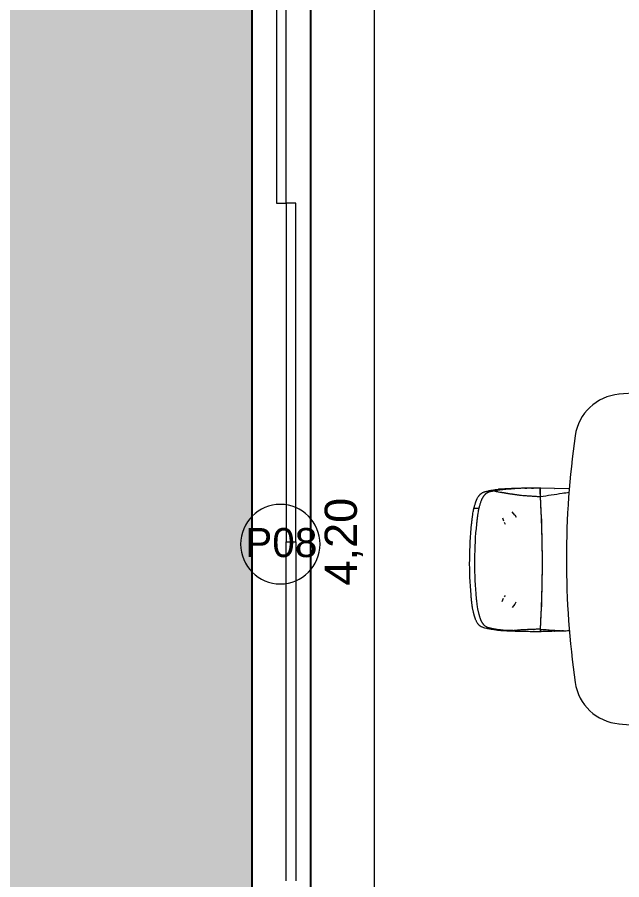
# Model space of a CAD drawing. Header units: millimetres. Extents: x -168557 to 193771, y -108373 to 197278.
# Drawn here: x 174054 to 175927, y -11937 to -9264 of the extents above; entities that cross this region are included whole.
import ezdxf

# ---------------------------------------------------------------- set-up
doc = ezdxf.new("R2010")
doc.units = ezdxf.units.MM
for name, color, linetype, lineweight in [('A-ANNO-DIMS', 211, 'Continuous', 9), ('A-ANNO-DIMS-50', 211, 'Continuous', 9), ('A-DOOR', 31, 'Continuous', 9), ('A-DOOR-IDEN', 31, 'Continuous', 9), ('A-FLOR-PATT', 8, 'Continuous', 25), ('A-WALL', 113, 'Continuous', 9), ('I-FURN', 30, 'Continuous', 9)]:
    doc.layers.add(name, color=color, linetype=linetype, lineweight=lineweight)
doc.styles.add('@Arial Unicode MS_1', font='', dxfattribs={"height": 100})
doc.styles.add('Arial', font='arial.ttf', dxfattribs={"height": 90})
doc.styles.get('@Arial Unicode MS_1').set_extended_font_data('@Arial Unicode MS')
doc.dimstyles.new('CRT_-__Metros_-_Linha_de_chamada_3_5_mm_3', dxfattribs={"dimscale": 304.8, "dimtxt": 100.584485, "dimasz": 0.328084, "dimexe": 0.164042, "dimexo": 0.0625, "dimgap": 0.082021, "dimtad": 1, "dimlfac": 0.001, "dimrnd": 0.01, "dimzin": 0, "dimdsep": 46, "dimtxsty": '@Arial Unicode MS_1', "dimblk1": 'OBLIQUE', "dimblk2": 'OBLIQUE', "dimsah": 1, "dimcen": 0.09, "dimdle": 0.164042, "dimazin": 0, "dimtfac": 1, "dimtdec": 4, "dimtix": 1, "dimtmove": 0, "dimatfit": 3, "dimfxl": 0.984252, "dimfxlon": 1, "dimtvp": 1, "dimtolj": 1, "dimtzin": 0, "dimarcsym": 2})

# ---------------------------------------------------------------- blocks, each defined once
blk = doc.blocks.new('Blks_Mob_Bartoli Design_Mesa de Jantar_Mellow - Light - Dining Table - 6p-3289874-TERREO')
at = {"layer": 'I-FURN', "color": 254}
for centre, radius, start, end in [((0, -10500), 11050, 85.15446, 94.84554), ((-920.7, 361), 150, 94.8455, 171.8515), ((920.7, 361), 150, 8.1485, 85.1545), ((1600.8, 0), 2697.2, 171.8515, 188.1485), ((-1600.8, 0), 2697.2, 351.8515, 8.1485), ((-920.7, -361), 150, 188.1485, 265.1545), ((920.7, -361), 150, 274.8455, 351.8515), ((0, 10500), 11050, 265.15446, 274.84554)]:
    blk.add_arc(centre, radius, start, end, dxfattribs=at)
blk = doc.blocks.new('Blks_Mob_Cadeira Bop - Branco-V6-TERREO')
at = {"layer": 'I-FURN', "color": 254}
for p, q in [((-220.7, 35.5), (-220.6, 36.6)), ((-208.4, -8.5), (-221.4, -9)), ((-195.6, -7.8), (-208.4, -8.5)), ((-220.2, -89.1), (-219.2, -89.1)), ((-220.2, -89.1), (-219.9, -89.1)), ((-219.9, -89.1), (-219.6, -89.1)), ((-219.9, -97.8), (-219.9, -89.1)), ((-138.2, -87.3), (-148.5, -95.2)), ((-130.2, -82.1), (-137.2, -86.2)), ((137.3, -86.3), (131.2, -82.7)), ((138.2, -87.3), (148.8, -95.5)), ((219.9, -92.9), (219.9, -118.8)), ((220.5, -104.8), (220.4, -108.2)), ((-129, -125.9), (-119.8, -121.9)), ((-115.8, -120.1), (-110.2, -116.8)), ((111.2, -117.4), (115.5, -119.8)), ((129.3, -126), (119.8, -121.9)), ((-159.7, -213.8), (-159.7, -198.7))]:
    blk.add_line(p, q, dxfattribs=at)
at = {"layer": 'I-FURN', "color": 254, "flags": 128}
for points in [[(-218.9, 80), (-220.7, 35.5), (-221.4, -9)], [(222.3, -8.2), (221.8, 27.8), (220.6, 63.7)], [(220.6, 63.7), (220.8, 57.9), (221.6, 35.7)], [(221.6, 35.7), (222.1, 14.9), (222.3, -5.9)], [(-221.4, -6.8), (-221.4, -7.9), (-221.4, -9)], [(215.6, -7.8), (149, -4.4), (80.1, -2.3), (10, -1.6), (-60.1, -2.3), (-129, -4.4), (-195.6, -7.8)], [(222.3, -8.2), (219, -8), (215.6, -7.8)], [(222.3, -8.2), (222.3, -7.1), (222.3, -5.9)]]:
    blk.add_lwpolyline(points, dxfattribs=at)
at = {"layer": 'I-FURN', "color": 254}
for centre, radius, start, end in [((1758.9, -20), 1980.3, 182.0003, 182.2518), ((-1757.9, -20), 1980.3, 357.14, 357.9372), ((160, -43.8), 77.4, 320.6834, 321.1092), ((-158.3, 182.4), 467.8, 324.0203, 324.1918)]:
    blk.add_arc(centre, radius, start, end, dxfattribs=at)
for centre, major_axis, start_param, end_param in [((10, -82.1), (534.1, 0), 1.175716, 1.965877), ((-250.7, 12.1), (143.4, 0), 4.917863, 5.106786), ((270.7, 12.1), (143.4, 0), 4.317992, 4.3433), ((270.7, 12.1), (143.4, 0), 4.343329, 4.368666)]:
    blk.add_ellipse(centre, major_axis=major_axis, ratio=0.150716, start_param=start_param, end_param=end_param, dxfattribs=at)
for points in [[(-218.8, 81.7), (-218.9, 81.1), (-218.9, 80.6), (-218.9, 80)], [(219.9, 80), (219.8, 80.6), (219.8, 81.3), (219.8, 81.9)], [(215.6, -7.8), (216.6, 4.1), (218.5, 27.9), (220, 51.8), (220.6, 63.7)], [(220.6, 63.7), (220.5, 66.5), (220.3, 71.9), (220, 77.3), (219.9, 80)], [(221.6, 35.1), (221.6, 35.3), (221.6, 35.5), (221.6, 35.7)], [(-221.4, -35.8), (-221.4, -33.8), (-221.4, -31.8), (-221.4, -29.8)], [(222.2, -49.4), (222.2, -49.7), (222.2, -50), (222.1, -50.3)], [(222.4, -27.5), (222.4, -28.1), (222.4, -28.6), (222.4, -29.1)], [(-220.2, -89.2), (-220.2, -88.7), (-220.3, -88.2), (-220.3, -87.6)], [(-219.9, -97.8), (-219.6, -104.7), (-219, -118.4), (-218.3, -131.7), (-217.9, -138.3)], [(-218.9, -119.7), (-219, -119.2), (-219, -118.8), (-219, -118.4)], [(218.7, -141.3), (218.9, -137.6), (219.3, -130.1), (219.7, -122.6), (219.9, -118.8)], [(-214.8, -160.4), (-215.4, -157), (-216.5, -149.9), (-217.5, -142.3), (-217.9, -138.3)], [(-213, -148.9), (-213, -149.1), (-213.1, -149.3), (-213.1, -149.5)], [(-159.7, -198.7), (-159.3, -198.9), (-157.6, -199.4), (-152, -200.5), (-143.9, -201.9), (-133.8, -203.4), (-122.2, -204.8), (-114, -205.7), (-109.8, -206.2)], [(109.2, -207.9), (112.9, -207.6), (120.3, -206.9), (130.8, -205.8), (140.2, -204.6), (148.2, -203.5), (154.3, -202.5), (156.9, -202), (157.7, -201.8)], [(-109.8, -221.2), (-114, -220.8), (-122.2, -219.9), (-133.8, -218.4), (-143.9, -217), (-152, -215.6), (-157.6, -214.5), (-159.3, -214), (-159.7, -213.8)], [(109.2, -222.9), (72.8, -226.1), (-0.4, -228.9), (-73.4, -224.9), (-109.8, -221.2)], [(157.7, -216.8), (156.9, -217), (154.3, -217.5), (148.2, -218.5), (140.2, -219.7), (130.8, -220.8), (120.3, -221.9), (112.9, -222.6), (109.2, -222.9)]]:
    blk.add_open_spline(points, degree=3, dxfattribs=at)
for points, knots in [([(-195.6, -7.8), (-199, 14.7), (-203.4, 44.3), (-207.9, 74), (-209, 81.2)], [0, 0, 0, 0, 0.5, 0.6597241, 0.6597241, 0.6597241, 0.6597241]), ([(-221.4, -9), (-221.4, -13.5), (-221.5, -22.3), (-221.4, -33.5), (-221.3, -42.6), (-221.2, -49.5), (-221.1, -56.4), (-220.9, -65.4), (-220.7, -76.4), (-220.4, -84.9), (-220.2, -89.1)], [-1, -1, -1, -1, -0.833333, -0.666667, -0.583333, -0.5, -0.416667, -0.333333, -0.166667, 0, 0, 0, 0]), ([(-212.8, -152), (-212.4, -149.8), (-211.7, -146.2), (-210.8, -141.2), (-209.8, -136.2), (-209, -131.5), (-208.4, -127.1), (-208, -124.8), (-207.7, -122.6), (-207.2, -119.7), (-206.7, -117.1), (-206.3, -114.6), (-206, -113.2), (-205.7, -112.1), (-205.5, -110.9), (-205.3, -109.3), (-204.9, -107.1), (-204.4, -104), (-204, -100.5), (-203.5, -96.8), (-203.1, -93.2), (-202.5, -89.2), (-201.8, -84.6), (-201.1, -80.1), (-200.4, -75.4), (-199.7, -70), (-199.2, -64.3), (-198.7, -58.9), (-198.3, -54.4), (-198, -49.5), (-197.6, -42.6), (-197, -33.4), (-196.2, -21.3), (-195.8, -12.5), (-195.6, -7.8)], [0, 0, 0, 0, 0.08, 0.12, 0.16, 0.24, 0.26, 0.28, 0.3, 0.32, 0.36, 0.38, 0.4, 0.41, 0.42, 0.44, 0.46, 0.48, 0.52, 0.54, 0.56, 0.6, 0.64, 0.68, 0.72, 0.76, 0.8, 0.82, 0.84, 0.86, 0.88, 0.92, 0.96, 1, 1, 1, 1]), ([(215.6, -7.8), (215.7, -12.3), (216, -20.8), (216.5, -32.6), (216.9, -43.4), (217.2, -51.5), (217.5, -57.6), (217.8, -63), (218.1, -68.7), (218.7, -76.1), (219.3, -81.9), (219.8, -87.7), (220.1, -90.8), (220.3, -92.4)], [-1, -1, -1, -1, -0.909091, -0.818182, -0.727273, -0.636364, -0.590909, -0.545455, -0.454545, -0.363636, -0.181818, -0.090909, 0, 0, 0, 0]), ([(221.1, -91.3), (221.2, -88.2), (221.4, -83.5), (221.6, -76.9), (221.7, -71.8), (221.8, -66.6), (222, -61.1), (222.1, -55.7), (222.2, -48.5), (222.3, -39.7), (222.4, -25.6), (222.4, -15.2), (222.3, -8.2)], [-1, -1, -1, -1, -0.875, -0.8125, -0.75, -0.6875, -0.625, -0.5625, -0.5, -0.375, -0.25, 0, 0, 0, 0]), ([(-221.1, -56.3), (-221.1, -55.2), (-221.2, -52.9), (-221.2, -50.7), (-221.2, -49.5)], [-0.35645287, -0.35645287, -0.35645287, -0.35645287, -0.33333333, -0.3077523, -0.3077523, -0.3077523, -0.3077523]), ([(-219.2, -89.1), (-219.1, -92.4), (-218.8, -98.7), (-218.4, -106.2), (-218, -111.9), (-217.6, -116), (-217.2, -120.1), (-216.8, -124), (-216.4, -127.9), (-215.8, -132.8), (-214.7, -141.2), (-213.6, -147.9), (-212.8, -152)], [-1, -1, -1, -1, -0.875, -0.75, -0.6875, -0.625, -0.5625, -0.5, -0.4375, -0.375, -0.25, 0, 0, 0, 0]), ([(157.7, -201.8), (159.1, -201.4), (161.8, -200.8), (165.7, -199.7), (169, -198.8), (171.6, -198.1), (173.5, -197.6), (175.4, -197), (177.9, -196.2), (180.4, -195.5), (182.6, -194.7), (184.1, -194.2), (185.7, -193.7), (187.2, -193), (188.8, -192.3), (190.4, -191.5), (192, -190.6), (193.6, -189.7), (195.2, -188.7), (196.8, -187.7), (198.1, -186.8), (199.1, -186), (199.9, -185.4), (200.6, -184.8), (201.6, -184), (202.8, -183), (204, -181.9), (205, -180.7), (205.9, -179.4), (207, -177.4), (208.2, -174.8), (209.5, -171.7), (210.6, -168.1), (211.7, -163.9), (212.8, -159.1), (213.8, -153.9), (214.8, -148.5), (215.7, -142.7), (216.5, -136.4), (217.3, -129.9), (218, -123.1), (218.6, -116), (219.3, -106.1), (219.7, -98.3), (219.9, -92.9)], [-1, -1, -1, -1, -0.954545, -0.909091, -0.863636, -0.840909, -0.818182, -0.795455, -0.772727, -0.727273, -0.704545, -0.681818, -0.659091, -0.636364, -0.613636, -0.590909, -0.568182, -0.545455, -0.522727, -0.5, -0.477273, -0.465909, -0.454545, -0.443182, -0.431818, -0.409091, -0.386364, -0.375, -0.363636, -0.340909, -0.318182, -0.295455, -0.272727, -0.25, -0.227273, -0.204545, -0.181818, -0.159091, -0.136364, -0.113636, -0.090909, -0.068182, -0.045455, 0, 0, 0, 0]), ([(-212.8, -152), (-212, -156.2), (-210.7, -161.8), (-209.1, -167.1), (-208.2, -169.8), (-207.4, -171.7), (-206.7, -173.3), (-205.6, -175.2), (-204.3, -177), (-202.9, -178.4), (-201.7, -179.5), (-200.9, -180.3), (-200, -181.2), (-198.8, -182.3), (-197.2, -183.5), (-195.4, -184.7), (-193.5, -186), (-191.6, -187.1), (-189.8, -188.2), (-188, -189.2), (-186.1, -190.1), (-184.1, -191), (-181.4, -192), (-178, -193.1), (-173.6, -194.6), (-169.1, -196), (-164.4, -197.4), (-161.3, -198.3), (-159.7, -198.7)], [-1, -1, -1, -1, -0.928571, -0.892857, -0.875, -0.857143, -0.839286, -0.821429, -0.785714, -0.75, -0.732143, -0.714286, -0.696429, -0.678571, -0.642857, -0.607143, -0.571429, -0.535714, -0.5, -0.464286, -0.428571, -0.392857, -0.357143, -0.285714, -0.214286, -0.142857, -0.071429, 0, 0, 0, 0]), ([(218.7, -141.3), (218.2, -145.7), (217.1, -154.1), (215.3, -165.4), (213.2, -175.5), (211.4, -182.6), (209.8, -187.2), (208.6, -190.1), (207.5, -192.2), (206.6, -193.7), (205.9, -194.8), (205.2, -195.7), (204.3, -196.9), (203.1, -198.1), (201.6, -199.3), (200.1, -200.5), (198.6, -201.7), (196.5, -203.1), (193.9, -204.7), (190.7, -206.5), (187.4, -208.1), (184.8, -209.1), (182.6, -209.8), (181, -210.4), (179.3, -210.9), (177, -211.6), (174.6, -212.3), (172, -213.1), (169.9, -213.6), (167.8, -214.2), (165.8, -214.8), (163.8, -215.3), (161.1, -216), (159.1, -216.5), (157.7, -216.8)], [-1, -1, -1, -1, -0.95, -0.9, -0.85, -0.8, -0.775, -0.75, -0.725, -0.7125, -0.7, -0.6875, -0.675, -0.65, -0.625, -0.6, -0.575, -0.55, -0.5, -0.45, -0.4, -0.35, -0.325, -0.3, -0.275, -0.25, -0.2, -0.175, -0.15, -0.125, -0.1, -0.075, -0.05, 0, 0, 0, 0]), ([(-159.7, -213.8), (-161.2, -213.4), (-164.2, -212.6), (-168.6, -211.3), (-172.8, -210), (-176.2, -208.9), (-178.7, -208), (-180.6, -207.4), (-182.3, -206.8), (-184.1, -206.1), (-185.9, -205.3), (-188.3, -204.2), (-191.3, -202.6), (-194.2, -200.8), (-196.4, -199.2), (-198.1, -197.9), (-199.7, -196.6), (-201.4, -195.4), (-202.7, -194.2), (-203.8, -193), (-204.6, -192), (-205.3, -190.9), (-206.3, -189.4), (-207.5, -187.3), (-208.9, -184.4), (-210.2, -180.8), (-211.4, -176.6), (-213, -170.2), (-214.1, -164.6), (-214.8, -160.4)], [-1, -1, -1, -1, -0.9375, -0.875, -0.8125, -0.75, -0.71875, -0.6875, -0.65625, -0.625, -0.59375, -0.5625, -0.5, -0.4375, -0.40625, -0.375, -0.34375, -0.3125, -0.28125, -0.265625, -0.25, -0.234375, -0.21875, -0.1875, -0.15625, -0.125, -0.09375, -0.0625, 0, 0, 0, 0]), ([(-109.8, -206.2), (-73.4, -209.9), (-18.7, -212.9), (54.5, -211.8), (91, -209.5), (109.2, -207.9)], [-1, -1, -1, -1, -0.5, -0.25, 0, 0, 0, 0])]:
    blk.add_open_spline(points, degree=3, knots=knots, dxfattribs=at)
blk = doc.blocks.new('Porta correr 4 folhas - 420 x 210-3586394-TERREO')
at = {"layer": 'A-DOOR'}
for p, q in [((0, 45), (-1050, 45)), ((-1050, 45), (-1050, 15)), ((0, 15), (0, 45)), ((0, 45), (1050, 45)), ((0, 15), (0, 45)), ((-1050, 15), (-2100, 15)), ((-1050, 15), (0, 15)), ((-1050, -15), (-1050, 15)), ((1050, 15), (0, 15)), ((-2100, -15), (-1050, -15))]:
    blk.add_line(p, q, dxfattribs=at)
blk = doc.blocks.new('CRT_ANO_Tag de Portas - Tag 1_8mm-918015-TERREO')
at = {"layer": 'A-DOOR-IDEN'}
for start, end in [(360, 180), (180, 360)]:
    blk.add_arc((-0.061, -0.14), 2.462, start, end, dxfattribs=at)
blk = doc.blocks.new('DIMBLOCK223-TERREO')
at = {"layer": 'A-ANNO-DIMS-50', "lineweight": 18, "transparency": 16777216}
for p, q in [((175161.4, -8789.7), (175111.4, -8739.7)), ((175161.4, -8789.7), (175211.4, -8839.7)), ((175161.4, -12989.7), (175111.4, -12939.7)), ((175161.4, -12989.7), (175211.4, -13039.7))]:
    blk.add_line(p, q, dxfattribs=at)
at = {"layer": 'A-ANNO-DIMS-50', "transparency": 16777216}
for p, q in [((175014.4, -8789.7), (175211.4, -8789.7)), ((175161.4, -8789.7), (175014.4, -8789.7)), ((175161.4, -12989.7), (175161.4, -8789.7)), ((175014.4, -12989.7), (175211.4, -12989.7)), ((175161.4, -12989.7), (175014.4, -12989.7))]:
    blk.add_line(p, q, dxfattribs=at)
at = {"layer": 'A-ANNO-DIMS-50', "color": 0, "transparency": 16777216, "insert": (175006.6, -11024.9), "char_height": 100, "width": 324.675, "attachment_point": 1, "rotation": 90, "line_spacing_factor": 1.117605, "style": '@Arial Unicode MS_1'}
blk.add_mtext('4,20', dxfattribs=at)
blk = doc.blocks.new('_Oblique')
at = {"color": 0, "linetype": 'ByBlock', "lineweight": -2}
blk.add_line((-0.5, -0.5), (0.5, 0.5), dxfattribs=at)

msp = doc.modelspace()

# ---------------------------------------------------------------- hatches: boundary and pattern name
at = {"layer": 'A-FLOR-PATT', "lineweight": 9}
h = msp.add_hatch(dxfattribs=at)
h.set_pattern_fill('FP_6', color=9, style=0, pattern_type=2)
h.set_pattern_definition([(0, (182026.95, 0), (406.4, 101.6), [16.764, -288.036, 16.764, -288.036, -1625.6]), (0, (182026.95, 0), (406.4, 101.6), [-609.6, 16.764, -592.836, 16.764, -288.036, -711.2]), (0, (182026.95, 0), (406.4, 101.6), [-1524, 16.764, -186.436, 16.764, -491.236]), (120, (182179.35, 50.8), (-291.1882, 301.15272), [16.764, -288.036, 16.764, -288.036, -1625.6]), (120, (182179.35, 50.8), (-291.1882, 301.15272), [-609.6, 16.764, -592.836, 16.764, -288.036, -711.2]), (120, (182179.35, 50.8), (-291.1882, 301.15272), [-1524, 16.764, -186.436, 16.764, -491.236]), (240, (182230.15, 254), (-115.2118, -402.75272), [16.764, -288.036, 16.764, -288.036, -1625.6]), (240, (182230.15, 254), (-115.2118, -402.75272), [-609.6, 16.764, -592.836, 16.764, -288.036, -711.2]), (240, (182230.15, 254), (-115.2118, -402.75272), [-1524, 16.764, -186.436, 16.764, -491.236])])
h.paths.add_polyline_path([(174773.796, -5639.186), (174776.037, -5640.48), (174775.714, -5639.981), (174774.832, -5639.615)])
h.paths.add_polyline_path([(174772.332, -5635.651), (174773.001, -5638.151), (174773.001, -5637.268), (174772.502, -5636.062)])
h.paths.add_polyline_path([(170982.332, -19319.651), (174082.332, -19319.651), (174082.332, -17819.651), (174072.332, -17819.651), (174072.332, -17359.651), (174082.332, -17359.651), (174082.332, -17039.651), (174072.332, -17039.651), (174072.332, -16739.651), (174082.332, -16739.651), (174082.332, -16489.651), (174182.332, -16489.651), (174182.332, -16488.651), (174162.332, -16488.651), (174162.332, -16040.651), (174182.332, -16040.306), (174182.332, -16039.306), (174162.332, -16039.306), (174162.332, -15591.306), (174182.332, -15591.306), (174182.332, -15588.651), (174162.332, -15588.651), (174162.332, -15190.651), (174182.332, -15190.651), (174182.332, -15188.651), (174162.332, -15188.651), (174162.332, -14790.651), (174182.332, -14790.651), (174182.332, -14787.995), (174162.332, -14787.995), (174162.332, -14339.995), (174182.332, -14339.995), (174182.332, -14337.995), (174162.332, -14337.995), (174162.332, -13889.995), (174182.332, -13889.995), (174182.332, -13888.995), (174782.332, -13888.995), (174782.332, -13088.651), (174772.332, -13088.651), (174772.332, -12988.651), (174782.332, -12988.651), (174782.332, -8790.651), (174772.332, -8790.651), (174772.332, -8690.651), (174782.332, -8690.651), (174782.332, -8139.651), (174772.332, -8139.651), (174772.332, -5539.651), (174782.332, -5539.651), (174782.332, -5299.651), (175363.332, -5299.651), (175363.332, -5289.651), (175463.332, -5289.651), (175463.332, -5299.651), (178961.332, -5299.291), (178961.332, -5289.651), (179061.332, -5289.651), (179061.332, -5299.651), (179642.332, -5299.651), (179642.332, -3999.651), (179582.332, -3999.651), (179582.332, -5289.651), (179502.332, -5289.651), (179502.332, -3999.651), (179442.332, -3999.651), (179442.332, -3939.651), (174982.332, -3939.651), (174982.332, -3999.651), (174782.332, -3999.651), (174782.332, -3939.651), (170982.332, -3939.651), (170982.332, -3999.651), (170922.332, -3999.651), (170922.332, -7934.651), (170982.332, -7934.651), (170982.332, -8134.651), (170782.332, -8134.651), (170782.332, -11579.651), (170982.332, -11579.651), (170982.332, -11779.651), (170782.332, -11779.651), (170782.332, -15224.651), (170982.332, -15224.651), (170982.332, -15424.651), (170782.332, -15424.651), (170782.332, -19119.651), (170982.332, -19119.651)])
h.paths.add_polyline_path([(172688.18, -12639.651), (172072.469, -12639.651), (172065.307, -12579.899), (172062.677, -12550.623), (172061.307, -12519.514), (172061.556, -12494.655), (172062.876, -12474.035), (172071.203, -12386.721), (172071.513, -12366.861), (172070.046, -12297.499), (172070.827, -12270.424), (172073.243, -12241.428), (172077.412, -12214.298), (172083.437, -12186.75), (172095.477, -12141.569), (172107.339, -12096.311), (172112.879, -12069.376), (172116.391, -12045.28), (172118.492, -12023.202), (172120.292, -11992.069), (172121.349, -11949.9), (172121.084, -11900.849), (172119.191, -11819.598), (172115.198, -11653.255), (172114.48, -11570.799), (172115.331, -11497.502), (172117.691, -11352.01), (172116.589, -11315.523), (172114.885, -11290.148), (172113.045, -11271.091), (172109.756, -11245.91), (172105.662, -11221.69), (172100.82, -11198.484), (172095.283, -11176.335), (172085.85, -11144.054), (172067.969, -11084.788), (172056.564, -11041.426), (172045.449, -10993.786), (172035.436, -10945.504), (172027.094, -10899.598), (172017.01, -10838.107), (172000.274, -11024.17), (171985.906, -11195.388), (171982.693, -11242.241), (171980.126, -11296.47), (171978.681, -11352.339), (171977.818, -11431.814), (171977.461, -11584.193), (171977.957, -12022.534), (171979.669, -12070.776), (171982.331, -12112.014), (171986.759, -12161.794), (171996.557, -12261.867), (171997.927, -12292.114), (171998.141, -12341.091), (171997.703, -12423.813), (172000.484, -12559.033), (171999.995, -12586.024), (171999.246, -12608.428), (171997.838, -12639.651), (171628.026, -12639.651), (171624.156, -12567.036), (171623.473, -12539.177), (171623.33, -12508.153), (171624.486, -12416.828), (171626.443, -12274.518), (171626.517, -12185.753), (171625.407, -12106.52), (171622.518, -12010.611), (171618.152, -11898.429), (171613.098, -11802.975), (171603.944, -11642.226), (171602.389, -11581.055), (171599.327, -11379.554), (171598.53, -11239.25), (171599.069, -11151.376), (171599.591, -11144.37), (171600.717, -11138.587), (171605.919, -11122.228), (171608.703, -11102.102), (171609.334, -11090.636), (171609.619, -11062.452), (171612.135, -11024.218), (171614.005, -10996.646), (171615.466, -10954.854), (171616.734, -10909.351), (171620.798, -10833.252), (171619.882, -10800.667), (171617.743, -10738.811), (171617.869, -10688.101), (171619.681, -10571.253), (171621.152, -10256.23), (171622.581, -10115.218), (171621.942, -10048.098), (171620.07, -9968.77), (171616.914, -9873.225), (171610.908, -9721.3), (171607.38, -9639.651), (171997.312, -9639.651), (171999.086, -9647.061), (172001.321, -9669.191), (172006.537, -9761.909), (172007.959, -9793.075), (172009.781, -9813.916), (172014.778, -9854.925), (172017.395, -9873.225), (172023.339, -9854.925), (172030.905, -9827.044), (172036.455, -9798.572), (172042.66, -9754.099), (172049.598, -9705.692), (172060.066, -9639.651), (172947.422, -9639.651), (172945.983, -9665.317), (172942.726, -9708.351), (172929.149, -9879.497), (172924.563, -9950.639), (172921.127, -10022.332), (172919.075, -10087.175), (172918.705, -10135.065), (172919.684, -10212.625), (172921.193, -10340.912), (172923.43, -10637.59), (172924.942, -10709.504), (172924.424, -10739.535), (172920.149, -10831.462), (172920.812, -10849.252), (172922.58, -10861.812), (172929.726, -10890.525), (172931.734, -10904.552), (172932.647, -10924.227), (172933.147, -10950.192), (172934.41, -10976.922), (172937.269, -10997.541), (172944.075, -11029.569), (172946.105, -11048.327), (172947.032, -11071.397), (172948.845, -11093.081), (172952.951, -11108.937), (172959.088, -11118.791), (172968.974, -11130.86), (172971.538, -11135.998), (172973.149, -11142.643), (172973.807, -11145.167), (172980.711, -11056.942), (172983.6, -11006.321), (172985.483, -10951.358), (172986.656, -10873.221), (172987.176, -10745.982), (172987.021, -10278.237), (172986.032, -10232.48), (172984.029, -10191.115), (172980.235, -10142.426), (172971.463, -10054.678), (172968.294, -10020.551), (172966.736, -9987.187), (172966.522, -9938.21), (172966.96, -9855.488), (172964.179, -9720.269), (172964.19, -9712.266), (172965.668, -9665.317), (172966.825, -9639.651), (173336.637, -9639.651), (173340.508, -9712.266), (173341.256, -9743.794), (173341.333, -9771.149), (173340.177, -9862.474), (173338.22, -10004.784), (173338.147, -10093.548), (173339.256, -10172.782), (173342.145, -10268.69), (173346.512, -10380.872), (173351.565, -10476.327), (173360.719, -10637.076), (173362.274, -10698.247), (173365.337, -10899.748), (173366.133, -11040.051), (173365.594, -11127.925), (173365.072, -11134.932), (173363.946, -11140.714), (173358.744, -11157.073), (173355.96, -11177.199), (173355.329, -11188.665), (173355.044, -11216.849), (173352.524, -11255.132), (173350.658, -11282.655), (173349.197, -11324.447), (173347.929, -11369.95), (173343.865, -11446.049), (173344.781, -11478.635), (173346.92, -11540.491), (173346.794, -11591.2), (173344.982, -11708.049), (173343.511, -12023.071), (173342.082, -12164.083), (173342.721, -12231.204), (173344.191, -12296.061), (173346.668, -12375.814), (173353.755, -12558.002), (173357.283, -12639.651), (172967.351, -12639.651), (172965.577, -12632.24), (172963.342, -12610.111), (172958.126, -12517.392), (172956.704, -12486.226), (172954.079, -12458.206), (172949.761, -12423.463), (172940.237, -12357.413), (172930.743, -12296.061), (172928.351, -12231.204), (172925.681, -12101.977), (172923.906, -11959.988), (172923.33, -11912.3), (172917.628, -11975.23), (172911.775, -12050.17), (172908.027, -12111.07), (172905.788, -12172.144), (172905.27, -12210.904), (172905.27, -12236.142), (172906.202, -12286.006), (172908.272, -12336.379), (172911.588, -12415.222), (172912.127, -12458.206), (172911.305, -12504.233), (172908.577, -12553.43), (172905.702, -12579.899), (172900.956, -12608.428), (172893.667, -12639.651), (172890.607, -12639.651)])
h.paths.add_polyline_path([(170782.332, -7934.651), (170842.332, -7934.651), (170842.332, -3999.651), (170782.332, -3999.651), (170782.332, -6720.216)])
h.paths.add_polyline_path([(176461.406, -3859.651), (179442.332, -3859.651), (179442.332, -3799.651), (174982.332, -3799.651), (174982.332, -3859.651)])
h.paths.add_polyline_path([(173604.766, -3859.651), (174782.332, -3859.651), (174782.332, -3799.651), (170982.332, -3799.651), (170982.332, -3859.651)])

# ---------------------------------------------------------------- linework, layer by layer
at = {"layer": 'A-WALL', "lineweight": 25}
for p, q in [((174782.332, -12988.651), (174782.332, -8790.651)), ((174962.332, -8790.598), (174962.332, -12988.703))]:
    msp.add_line(p, q, dxfattribs=at)

# ---------------------------------------------------------------- block references
at = {"layer": 'A-DOOR', "rotation": 269.9999999999999}
msp.add_blockref('Porta correr 4 folhas - 420 x 210-3586394-TERREO', (174872.332, -10889.651), dxfattribs=at)
at = {"layer": 'A-DOOR-IDEN', "xscale": 49.99999999999998, "yscale": 49.99999999999998, "zscale": 49.99999999999998}
msp.add_blockref('CRT_ANO_Tag de Portas - Tag 1_8mm-918015-TERREO', (174872.332, -10889.651), dxfattribs=at)
at = {"layer": 'I-FURN', "color": 254}
for name, p, rotation in [('Blks_Mob_Bartoli Design_Mesa de Jantar_Mellow - Light - Dining Table - 6p-3289874-TERREO', (176852.332, -10942.817), 180), ('Blks_Mob_Cadeira Bop - Branco-V6-TERREO', (175683.279, -10944.507), 270.0000000000003)]:
    msp.add_blockref(name, p, dxfattribs=dict(at, rotation=rotation))

# ---------------------------------------------------------------- texts
at = {"layer": 'A-DOOR-IDEN', "insert": (174760.393, -10846.719), "char_height": 90, "width": 268.56531, "attachment_point": 1, "style": 'Arial'}
msp.add_mtext('P08', dxfattribs=at)

# ---------------------------------------------------------------- dimensions: what is measured, and where the dimension line sits
at = {"layer": 'A-ANNO-DIMS'}
dim = msp.add_linear_dim(base=(175161.413, -8789.651), p1=(175014.437, -12989.651), p2=(175014.437, -8789.651), angle=90, dimstyle='CRT_-__Metros_-_Linha_de_chamada_3_5_mm_3', override={"dimpost": '<>', "dimfxl": 4200}, dxfattribs=at)
dim.commit()
dim.dimension.update_dxf_attribs({"geometry": 'DIMBLOCK223-TERREO', "text_midpoint": (175085.322, -10889.651)})

doc.saveas('drawing.dxf')
